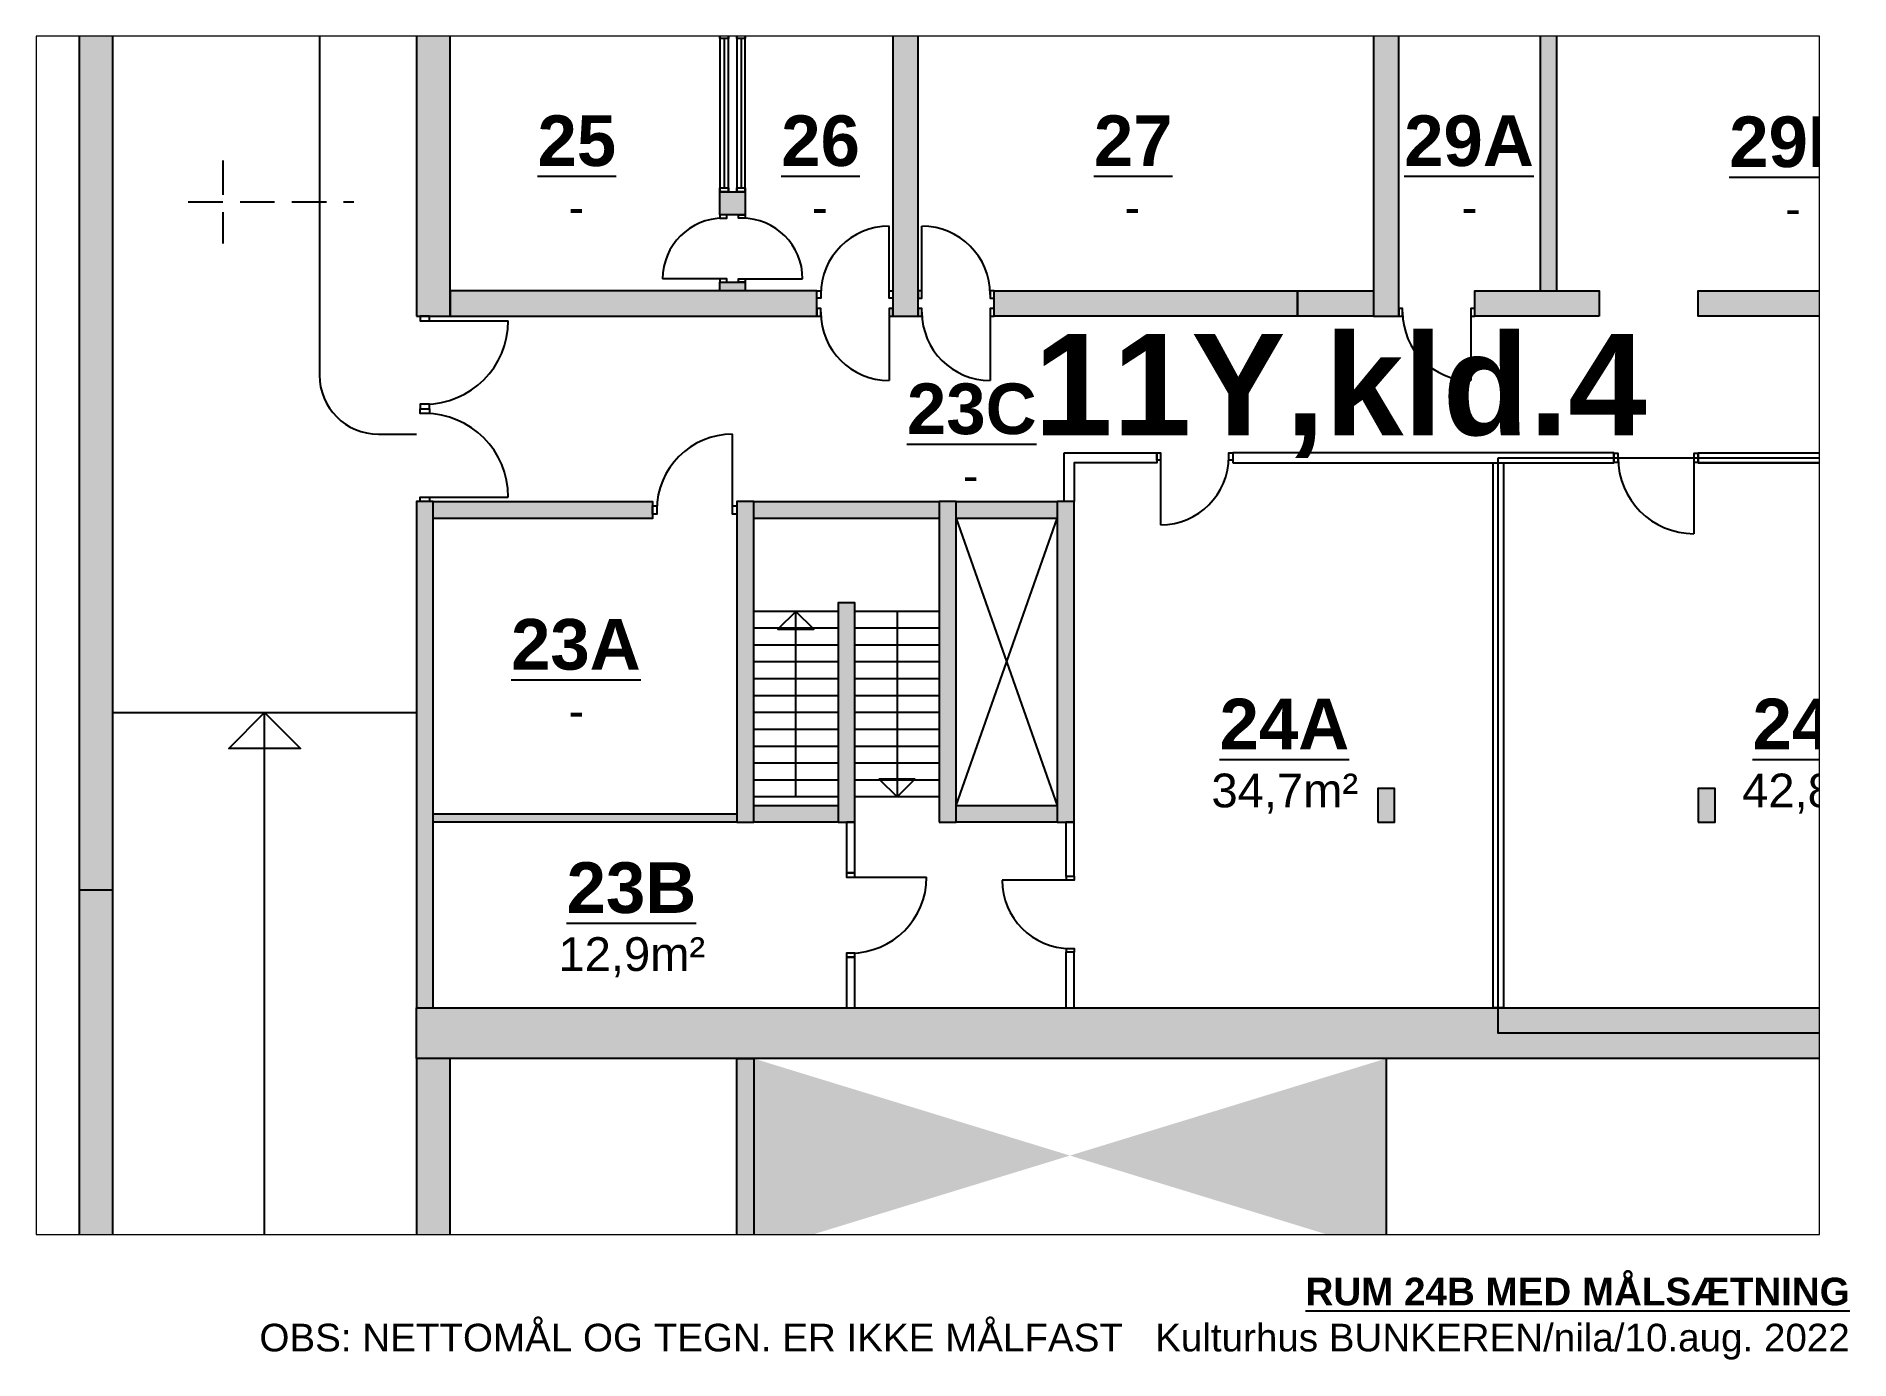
# Paper-space layout 'A4 - liggende (2)' of a CAD drawing. Header units: millimetres. Extents: x 10 to 273, y 3 to 195.
# The model-space entities are those that its viewports show. They can reach past a viewport. Long polylines and large blocks are cut down to what shows.
import ezdxf

# ---------------------------------------------------------------- set-up
doc = ezdxf.new("R2010")
doc.units = ezdxf.units.MM
doc.header["$LTSCALE"] = 20
doc.linetypes.add('HIDDEN', pattern=[0.375, 0.25, -0.125])
for name, color, linetype in [('-  Eksisterende', 7, 'CONTINUOUS'), ('-  Lette vægge - nye', 7, 'CONTINUOUS'), ('-  Trapper', 1, 'CONTINUOUS'), ('- Døre og vinduer', 12, 'CONTINUOUS'), ('- EL og VVS', 4, 'CONTINUOUS'), ('-Rum m2', 6, 'CONTINUOUS'), ('-Rumnumre', 6, 'CONTINUOUS'), ('-Skrav. eksist.', 253, 'CONTINUOUS'), ('Tekst på layouts', 250, 'CONTINUOUS'), ('Views', 5, 'HIDDEN')]:
    doc.layers.add(name, color=color, linetype=linetype)
doc.styles.add('100', font='arial.ttf', dxfattribs={"height": 150})

msp = doc.modelspace()

# ---------------------------------------------------------------- hatches: boundary and pattern name
at = {"layer": '-Skrav. eksist.'}
h = msp.add_hatch(color=256, dxfattribs=at)
h.dxf.hatch_style = 1
h.paths.add_polyline_path([(109600, 131700), (109200, 131700), (109200, 113700), (109600, 113700)])
h = msp.add_hatch(color=256, dxfattribs=at)
h.dxf.hatch_style = 1
h.paths.add_polyline_path([(113200, 120500), (113600, 120500), (113600, 125500), (113200, 125500)])
h = msp.add_hatch(color=256, dxfattribs=at)
h.dxf.hatch_style = 1
h.paths.add_polyline_path([(113600, 123900), (124850, 123900), (124850, 124500), (113600, 124500)], flags=17)
h = msp.add_hatch(color=256, dxfattribs=at)
h.dxf.hatch_style = 1
h.paths.add_polyline_path([(113600, 123900), (124850, 123900), (124850, 124500), (113600, 124500)], flags=17)
h = msp.add_hatch(color=256, dxfattribs=at)
h.dxf.hatch_style = 1
h.paths.add_polyline_path([(126525, 120800), (126725, 120800), (126725, 124100), (126525, 124100)])
h = msp.add_hatch(color=256, dxfattribs=at)
h.dxf.hatch_style = 1
h.paths.add_polyline_path([(117100, 123900), (116800, 123900), (116800, 123840), (117100, 123840)])
h = msp.add_hatch(color=256, dxfattribs=at)
h.dxf.hatch_style = 1
h.paths.add_polyline_path([(118850, 120500), (119150, 120500), (119150, 123900), (118850, 123900)])
h = msp.add_hatch(color=256, dxfattribs=at)
h.dxf.hatch_style = 1
h.paths.add_polyline_path([(124550, 120500), (124850, 120500), (124850, 123900), (124550, 123900)])
h = msp.add_hatch(color=256, dxfattribs=at)
h.dxf.hatch_style = 1
h.paths.add_polyline_path([(117100, 121700), (116800, 121700), (116800, 121970), (117100, 121970)])
h = msp.add_hatch(color=256, dxfattribs=at)
h.dxf.hatch_style = 1
h.paths.add_polyline_path([(117100, 120800), (116800, 120800), (116800, 120900), (117100, 120900)])
h = msp.add_hatch(color=256, dxfattribs=at)
h.dxf.hatch_style = 1
h.paths.add_polyline_path([(113600, 120500), (117950, 120500), (117950, 120800), (113600, 120800)])
h = msp.add_hatch(color=256, dxfattribs=at)
h.dxf.hatch_style = 1
h.paths.add_polyline_path([(123650, 120500), (120050, 120500), (120050, 120800), (123650, 120800)])
h = msp.add_hatch(color=256, dxfattribs=at)
h.dxf.hatch_style = 1
h.paths.add_polyline_path([(124550, 120500), (123650, 120500), (123650, 120800), (124550, 120800)])
h = msp.add_hatch(color=256, dxfattribs=at)
h.dxf.hatch_style = 1
h.paths.add_polyline_path([(127225, 120500), (125750, 120500), (125750, 120800), (127225, 120800)])
h = msp.add_hatch(color=256, dxfattribs=at)
h.dxf.hatch_style = 1
h.paths.add_polyline_path([(132200, 120500), (128400, 120500), (128400, 120800), (132200, 120800)])
h = msp.add_hatch(color=256, dxfattribs=at)
h.dxf.hatch_style = 1
h.paths.add_polyline_path([(113200, 112300), (113400, 112300), (113400, 118300), (113200, 118300)])
h = msp.add_hatch(color=256, dxfattribs=at)
h.dxf.hatch_style = 1
h.paths.add_polyline_path([(113400, 118300), (116000, 118300), (116000, 118100), (113400, 118100)])
h = msp.add_hatch(color=256, dxfattribs=at)
h.dxf.hatch_style = 1
h.paths.add_polyline_path([(117000, 114500), (117200, 114500), (117200, 118300), (117000, 118300)])
h = msp.add_hatch(color=256, dxfattribs=at)
h.dxf.hatch_style = 1
h.paths.add_polyline_path([(117200, 118300), (119400, 118300), (119400, 118100), (117200, 118100)])
h = msp.add_hatch(color=256, dxfattribs=at)
h.dxf.hatch_style = 1
h.paths.add_polyline_path([(119400, 114500), (119600, 114500), (119600, 118300), (119400, 118300)])
h = msp.add_hatch(color=256, dxfattribs=at)
h.dxf.hatch_style = 1
h.paths.add_polyline_path([(119600, 118300), (120800, 118300), (120800, 118100), (119600, 118100)])
h = msp.add_hatch(color=256, dxfattribs=at)
h.dxf.hatch_style = 1
h.paths.add_polyline_path([(120800, 114500), (121000, 114500), (121000, 118300), (120800, 118300)])
h = msp.add_hatch(color=256, dxfattribs=at)
h.dxf.hatch_style = 1
h.paths.add_polyline_path([(118200, 114500), (118400, 114500), (118400, 117100), (118200, 117100)])
h = msp.add_hatch(color=256, dxfattribs=at)
h.dxf.hatch_style = 1
h.paths.add_polyline_path([(124600, 114500), (124800, 114500), (124800, 114900), (124600, 114900)])
h = msp.add_hatch(color=256, dxfattribs=at)
h.dxf.hatch_style = 1
h.paths.add_polyline_path([(128400, 114500), (128600, 114500), (128600, 114900), (128400, 114900)])
h = msp.add_hatch(color=256, dxfattribs=at)
h.dxf.hatch_style = 1
h.paths.add_polyline_path([(117200, 114700), (118200, 114700), (118200, 114500), (117200, 114500)])
h = msp.add_hatch(color=256, dxfattribs=at)
h.dxf.hatch_style = 1
h.paths.add_polyline_path([(119600, 114700), (120800, 114700), (120800, 114500), (119600, 114500)])
h = msp.add_hatch(color=256, dxfattribs=at)
h.dxf.hatch_style = 1
h.paths.add_polyline_path([(113400, 114600), (117000, 114600), (117000, 114500), (113400, 114500)])
h = msp.add_hatch(color=256, dxfattribs=at)
h.dxf.hatch_style = 1
h.paths.add_polyline_path([(109600, 113700), (109200, 113700), (109200, 106000), (109600, 106000)])
h = msp.add_hatch(color=256, dxfattribs=at)
h.dxf.hatch_style = 1
h.paths.add_polyline_path([(113200, 112300), (139600, 112300), (139600, 111700), (113200, 111700)])
h = msp.add_hatch(color=256, dxfattribs=at)
h.dxf.hatch_style = 1
h.paths.add_polyline_path([(113200, 106500), (113600, 106500), (113600, 111700), (113200, 111700)])
h = msp.add_hatch(color=256, dxfattribs=at)
h.dxf.hatch_style = 1
h.paths.add_polyline_path([(117000, 111700), (117200, 111700), (117200, 109400), (117000, 109400)])
h = msp.add_hatch(color=256, dxfattribs=at)
h.dxf.hatch_style = 1
h.paths.add_polyline_path([(122000, 109400), (122500, 109400), (122500, 109200), (122000, 109200)], flags=16)
edge = h.paths.add_edge_path()
edge.add_line((124700, 111700), (124700, 109400))
edge.add_line((117200, 111700), (117200, 109400))

# ---------------------------------------------------------------- linework, layer by layer
at = {"layer": '-  Eksisterende'}
for p, q in [((119600, 118100), (120800, 114700)), ((119600, 114700), (120800, 118100)), ((117200, 111700), (117200, 109400)), ((124700, 111700), (124700, 109400))]:
    msp.add_line(p, q, dxfattribs=at)
msp.add_lwpolyline([(109600, 97700), (109600, 156700), (109200, 156700), (109200, 98100), (105400, 98100)], dxfattribs=at)
for points in [[(109200, 113700), (109600, 113700), (109600, 131700), (109200, 131700)], [(113200, 120500), (113600, 120500), (113600, 125500), (113200, 125500)], [(113600, 123900), (124850, 123900), (124850, 124500), (113600, 124500)], [(113600, 123900), (124850, 123900), (124850, 124500), (113600, 124500)], [(126525, 120800), (126725, 120800), (126725, 124100), (126525, 124100)], [(117100, 123900), (116800, 123900), (116800, 123840), (117100, 123840)], [(118850, 120500), (119150, 120500), (119150, 123900), (118850, 123900)], [(124550, 120500), (124850, 120500), (124850, 123900), (124550, 123900)], [(117100, 121700), (116800, 121700), (116800, 121970), (117100, 121970)], [(117100, 120800), (116800, 120800), (116800, 120900), (117100, 120900)], [(113600, 120500), (117950, 120500), (117950, 120800), (113600, 120800)], [(123650, 120500), (120050, 120500), (120050, 120800), (123650, 120800)], [(124550, 120500), (123650, 120500), (123650, 120800), (124550, 120800)], [(127225, 120500), (125750, 120500), (125750, 120800), (127225, 120800)], [(132200, 120500), (128400, 120500), (128400, 120800), (132200, 120800)], [(113200, 112300), (113400, 112300), (113400, 118300), (113200, 118300)], [(113400, 118300), (116000, 118300), (116000, 118100), (113400, 118100)], [(117000, 114500), (117200, 114500), (117200, 118300), (117000, 118300)], [(117200, 118300), (119400, 118300), (119400, 118100), (117200, 118100)], [(119400, 114500), (119600, 114500), (119600, 118300), (119400, 118300)], [(119600, 118300), (120800, 118300), (120800, 118100), (119600, 118100)], [(120800, 114500), (121000, 114500), (121000, 118300), (120800, 118300)], [(118200, 114500), (118400, 114500), (118400, 117100), (118200, 117100)], [(124600, 114500), (124800, 114500), (124800, 114900), (124600, 114900)], [(128400, 114500), (128600, 114500), (128600, 114900), (128400, 114900)], [(117200, 114700), (118200, 114700), (118200, 114500), (117200, 114500)], [(119600, 114700), (120800, 114700), (120800, 114500), (119600, 114500)], [(113400, 114600), (117000, 114600), (117000, 114500), (113400, 114500)], [(118400, 114500), (118300, 114500), (118300, 113900), (118400, 113900)], [(121000, 114500), (120900, 114500), (120900, 113860), (121000, 113860)], [(118400, 112900), (118300, 112900), (118300, 112300), (118400, 112300)], [(121000, 112960), (120900, 112960), (120900, 112300), (121000, 112300)], [(113200, 112300), (139600, 112300), (139600, 111700), (113200, 111700)], [(113200, 106500), (113600, 106500), (113600, 111700), (113200, 111700)], [(117000, 111700), (117200, 111700), (117200, 109400), (117000, 109400)]]:
    msp.add_lwpolyline(points, close=True, dxfattribs=at)
at = {"layer": '-  Lette vægge - nye'}
for p, q in [((127400, 118880), (127400, 118760)), ((127400, 118880), (127400, 118760)), ((128400, 118880), (128400, 118760)), ((128400, 118880), (132200, 118880)), ((128400, 118760), (132200, 118760))]:
    msp.add_line(p, q, dxfattribs=at)
for points in [[(120880, 118880), (121980, 118880), (121980, 118760), (121000, 118760), (121000, 118300), (120880, 118300)], [(122880, 118760), (127400, 118760), (127400, 118880), (122880, 118880)], [(125970, 118760), (126090, 118760), (126090, 112300), (125970, 112300)], [(126030, 118820), (132300, 118820), (132300, 112000), (126030, 112000)], [(128400, 118880), (132200, 118880), (132200, 118760), (128400, 118760)]]:
    msp.add_lwpolyline(points, close=True, dxfattribs=at)
at = {"layer": '-  Trapper', "ltscale": 0.5}
for p, q in [((118200, 117000), (117200, 117000)), ((119400, 117000), (118400, 117000)), ((118200, 116800), (117200, 116800)), ((119400, 116800), (118400, 116800)), ((118200, 116600), (117200, 116600)), ((119400, 116600), (118400, 116600)), ((118200, 116400), (117200, 116400)), ((119400, 116400), (118400, 116400)), ((118200, 116200), (117200, 116200)), ((119400, 116200), (118400, 116200)), ((118200, 116000), (117200, 116000)), ((119400, 116000), (118400, 116000)), ((118200, 115800), (117200, 115800)), ((119400, 115800), (118400, 115800)), ((118200, 115600), (117200, 115600)), ((119400, 115600), (118400, 115600)), ((118200, 115400), (117200, 115400)), ((119400, 115400), (118400, 115400)), ((118200, 115200), (117200, 115200)), ((119400, 115200), (118400, 115200)), ((118200, 115000), (117200, 115000)), ((119400, 115000), (118400, 115000)), ((118200, 114800), (117200, 114800)), ((119400, 114800), (118400, 114800))]:
    msp.add_line(p, q, dxfattribs=at)
at = {"layer": '-  Trapper'}
msp.add_line((109600, 115800), (113200, 115800), dxfattribs=at)
at = {"layer": '-  Trapper', "ltscale": 0.5}
for points in [[(117700, 114800), (117700, 117000), (117488, 116788), (117912, 116788), (117700, 117000)], [(118900, 117000), (118900, 114800), (119112, 115012), (118688, 115012), (118900, 114800)]]:
    msp.add_lwpolyline(points, dxfattribs=at)
at = {"layer": '-  Trapper'}
msp.add_lwpolyline([(111400, 107400), (111400, 115800), (111824, 115376), (110976, 115376), (111400, 115800)], dxfattribs=at)
at = {"layer": '- Døre og vinduer'}
for p, q in [((116850, 123790), (116850, 122020)), ((117050, 123790), (117050, 122020)), ((118805, 120755), (118805, 121565)), ((119195, 120755), (119195, 121565)), ((116840, 120940), (116120, 120940)), ((117060, 120940), (117780, 120940)), ((113300, 120445), (114290, 120445)), ((118805, 120545), (118805, 119735)), ((120005, 120545), (120005, 119735)), ((125705, 120545), (125705, 119735)), ((116950, 118200), (116950, 119100)), ((122025, 118835), (122025, 118025)), ((128350, 118820), (128350, 117920)), ((113300, 118355), (114290, 118355)), ((118350, 113850), (119250, 113850)), ((120955, 113815), (120145, 113815))]:
    msp.add_line(p, q, dxfattribs=at)
for points in [[(116800, 121970), (116900, 121970), (116900, 123840), (116800, 123840)], [(116800, 123840), (116900, 123840), (116900, 123790), (116800, 123790)], [(117000, 121970), (117100, 121970), (117100, 123840), (117000, 123840)], [(117000, 123840), (117100, 123840), (117100, 123790), (117000, 123790)], [(116800, 122020), (116900, 122020), (116900, 121970), (116800, 121970)], [(117000, 122020), (117100, 122020), (117100, 121970), (117000, 121970)], [(116800, 121700), (116800, 121660), (116880, 121660), (116880, 121700)], [(117100, 121700), (117100, 121660), (117020, 121660), (117020, 121700)], [(116800, 120940), (116800, 120900), (116880, 120900), (116880, 120940)], [(117100, 120940), (117100, 120900), (117020, 120900), (117020, 120940)], [(117950, 120800), (117995, 120800), (117995, 120710), (117950, 120710)], [(118805, 120800), (118850, 120800), (118850, 120710), (118805, 120710)], [(119195, 120800), (119150, 120800), (119150, 120710), (119195, 120710)], [(120050, 120800), (120005, 120800), (120005, 120710), (120050, 120710)], [(113355, 120445), (113355, 120500), (113245, 120500), (113245, 120445)], [(117950, 120500), (117995, 120500), (117995, 120590), (117950, 120590)], [(118805, 120500), (118850, 120500), (118850, 120590), (118805, 120590)], [(119150, 120500), (119195, 120500), (119195, 120590), (119150, 120590)], [(120005, 120500), (120050, 120500), (120050, 120590), (120005, 120590)], [(124850, 120500), (124895, 120500), (124895, 120590), (124850, 120590)], [(125705, 120500), (125750, 120500), (125750, 120590), (125705, 120590)], [(113355, 119400), (113355, 119455), (113245, 119455), (113245, 119400)], [(113355, 119400), (113355, 119345), (113245, 119345), (113245, 119400)], [(122025, 118790), (121980, 118790), (121980, 118880), (122025, 118880)], [(122880, 118790), (122835, 118790), (122835, 118880), (122880, 118880)], [(127400, 118770), (127450, 118770), (127450, 118870), (127400, 118870)], [(128350, 118770), (128400, 118770), (128400, 118870), (128350, 118870)], [(113355, 118355), (113355, 118300), (113245, 118300), (113245, 118355)], [(116000, 118250), (116050, 118250), (116050, 118150), (116000, 118150)], [(116950, 118250), (117000, 118250), (117000, 118150), (116950, 118150)], [(118400, 113850), (118400, 113900), (118300, 113900), (118300, 113850)], [(120910, 113815), (120910, 113860), (121000, 113860), (121000, 113815)], [(118400, 112900), (118400, 112950), (118300, 112950), (118300, 112900)], [(120910, 112960), (120910, 113005), (121000, 113005), (121000, 112960)]]:
    msp.add_lwpolyline(points, close=True, dxfattribs=at)
for centre, radius, start, end in [((116840, 120940), 720, 90, 180), ((117060, 120940), 720, 0, 90), ((118805, 120755), 810, 90, 180), ((119195, 120755), 810, 0, 90), ((113300, 120445), 990, 270, 0), ((118805, 120545), 810, 180, 270), ((120005, 120545), 810, 180, 270), ((125705, 120545), 810, 180, 270), ((113300, 118355), 990, 0, 90), ((116950, 118200), 900, 90, 180), ((122025, 118835), 810, 270, 0), ((128350, 118820), 900, 180, 270), ((118350, 113850), 900, 270, 0), ((120955, 113815), 810, 180, 270)]:
    msp.add_arc(centre, radius, start, end, dxfattribs=at)
at = {"layer": '- EL og VVS', "color": 4}
for p, q in [((112050, 136700), (112050, 119800)), ((112750, 119100), (113200, 119100))]:
    msp.add_line(p, q, dxfattribs=at)
msp.add_arc((112750, 119800), 700, 180, 270, dxfattribs=at)

# ---------------------------------------------------------------- texts
at = {"layer": '-Rum m2', "color": 6, "char_height": 400, "attachment_point": 1, "style": '100'}
for s, insert in [('\\pi808.06;-', (114196, 121990)), ('\\pi808.06;-', (117084, 121990)), ('\\pi808.06;-', (120788, 121990)), ('\\pi808.06;-', (124787, 121990)), ('\\pi808.06;-', (128623, 121977)), ('\\pi808.06;-', (118871, 118813)), ('\\pi808.06;-', (114196, 116022)), ('\\pi30.294;34,7m²', (122598, 115077)), ('\\pi22.108;42,8m²', (128899, 115077)), ('\\pi48.984;12,9m²', (114836, 113138))]:
    msp.add_mtext_dynamic_manual_height_columns(s, width=1767, gutter_width=750, heights=[0], dxfattribs=dict(at, insert=insert))
at = {"layer": '-Rumnumre', "color": 6, "attachment_point": 1, "style": '100'}
for s, insert, char_height in [('\\pi440.46;{\\fArial|b1|i0|c0|p34;\\L25}', (114196, 122878), 600), ('\\pi442.71;{\\fArial|b1|i0|c0|p34;\\L26}', (117084, 122878), 600), ('\\pi446.39;{\\fArial|b1|i0|c0|p34;\\L27}', (120788, 122878), 600), ('\\pi126.75;{\\fArial|b1|i0|c0|p34;\\L29A}', (124787, 122878), 600), ('\\pi145.78;{\\fArial|b1|i0|c0|p34;\\L29B}', (128623, 122865), 600), ('\\pi-2665.3;{\\fArial|b1|i0|c0|p34;11Y,kld.4}', (123189, 120288), 1200), ('\\pi146.6;{\\fArial|b1|i0|c0|p34;\\L23C}', (118871, 119701), 600), ('\\pi126.75;{\\fArial|b1|i0|c0|p34;\\L23A}', (114196, 116910), 600), ('\\pi126.75;{\\fArial|b1|i0|c0|p34;\\L24A}', (122598, 115965), 600), ('\\pi145.78;{\\fArial|b1|i0|c0|p34;\\L24B}', (128899, 115965), 600), ('\\pi145.78;{\\fArial|b1|i0|c0|p34;\\L23B}', (114836, 114026), 600)]:
    msp.add_mtext_dynamic_manual_height_columns(s, width=1767, gutter_width=750, heights=[0], dxfattribs=dict(at, insert=insert, char_height=char_height))

psp = doc.layouts.new('A4 - liggende (2)')

# ---------------------------------------------------------------- linework, layer by layer
at = {"layer": 'Views'}
for p, q in [((37.03, 177.02), (37.03, 165.02)), ((32.03, 171.02), (56.03, 171.02))]:
    psp.add_line(p, q, dxfattribs=at)

# ---------------------------------------------------------------- texts
at = {"layer": 'Tekst på layouts', "insert": (272.73, 15.25), "char_height": 4, "attachment_point": 3, "style": '100'}
psp.add_mtext_dynamic_manual_height_columns('{\\fArial|b1|i0|c0|p34;\\LRUM 24B MED MÅLSÆTNING\\P\\pi-3.7628,l19.763,t32,144,160,176;}OBS:^INETTOMÅL OG TEGN. ER IKKE MÅLFAST^I^I^IKulturhus BUNKEREN/nila/10.aug. 2022', width=303.5759, gutter_width=750, heights=[0], dxfattribs=at)

# ---------------------------------------------------------------- viewports
at = {"layer": 'Views', "view_target_point": (71366.73, 9148.77)}
psp.add_viewport(center=(139.17, 108.25), size=(258.34, 173.5089), view_center_point=(47898.31, 107566.04), view_height=14201.8562, dxfattribs=at)

doc.saveas('drawing.dxf')
